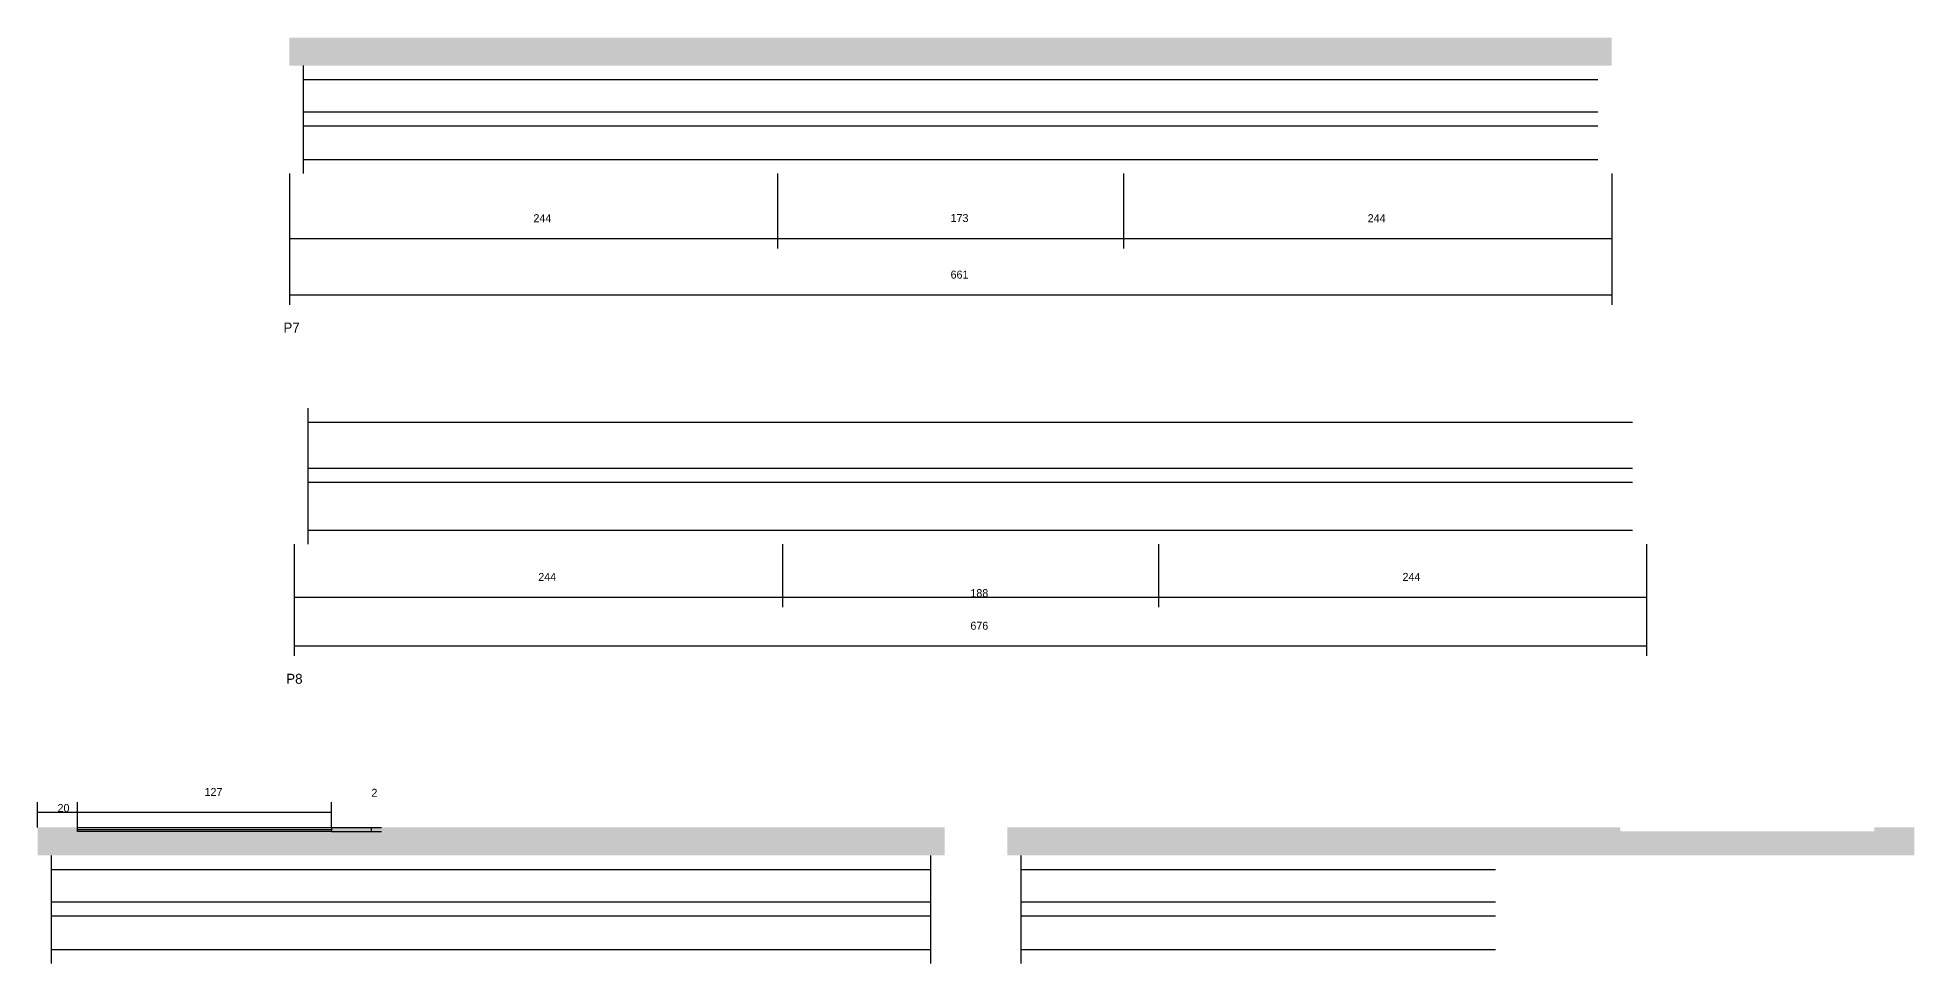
# Model space of a CAD drawing. Header units: metres. Extents: x 2678 to 4595, y -1459 to -860.
# Drawn here: x 3657 to 4595, y -1328 to -865 of the extents above; entities that cross this region are included whole.
import ezdxf

# ---------------------------------------------------------------- set-up
doc = ezdxf.new("R2010")
doc.units = ezdxf.units.M
for name, color, linetype in [('COTA', 241, 'Continuous'), ('NOMENCLATURA', 7, 'Continuous'), ('Painéis', 200, 'Continuous'), ('SARR_2.2x7', 40, 'Continuous'), ('SARR_EDITAR', 141, 'Continuous')]:
    doc.layers.add(name, color=color, linetype=linetype)

msp = doc.modelspace()

# ---------------------------------------------------------------- hatches: boundary and pattern name
at = {"layer": 'COTA'}
h = msp.add_hatch(dxfattribs=at)
h.set_pattern_fill('AR-CONC', scale=0.03)
h.paths.add_polyline_path([(4443.6, -879.3), (4443.6, -865.3), (4443.6, -865.3), (3782.6, -865.3), (3782.6, -865.3), (3782.6, -879.3), (3782.6, -879.3), (4443.6, -879.3)])
h = msp.add_hatch(dxfattribs=at)
h.set_pattern_fill('AR-CONC', scale=0.03)
h.paths.add_polyline_path([(4110.2, -1274.1), (4110.2, -1260.1), (4110.2, -1260.1), (3803.7, -1260.1), (3803.7, -1260.1), (3803.7, -1262.1), (3803.7, -1262.1), (3676.7, -1262.1), (3676.7, -1262.1), (3676.7, -1260.1), (3676.7, -1260.1), (3656.7, -1260.1), (3656.7, -1260.1), (3656.7, -1274.1), (3656.7, -1274.1), (4110.2, -1274.1)])
h = msp.add_hatch(dxfattribs=at)
h.set_pattern_fill('AR-CONC', scale=0.03)
h.paths.add_polyline_path([(4141.4, -1260.1), (4141.4, -1274.1), (4141.4, -1274.1), (4594.9, -1274.1), (4594.9, -1274.1), (4594.9, -1260.1), (4594.9, -1260.1), (4574.9, -1260.1), (4574.9, -1260.1), (4574.9, -1262.1), (4574.9, -1262.1), (4447.9, -1262.1), (4447.9, -1262.1), (4447.9, -1260.1), (4447.9, -1260.1), (4141.4, -1260.1)])

# ---------------------------------------------------------------- linework, layer by layer
for p, q in [((3782.6, -933.3), (3782.6, -970.7)), ((3782.6, -933.3), (3782.6, -998.9)), ((4026.6, -933.3), (4026.6, -970.7)), ((4026.6, -933.3), (4026.6, -970.7)), ((4199.6, -933.3), (4199.6, -970.7)), ((4199.6, -933.3), (4199.6, -970.7)), ((4443.6, -933.3), (4443.6, -998.9)), ((4443.6, -933.3), (4443.6, -970.7)), ((3782.6, -965.7), (4026.6, -965.7)), ((4026.6, -965.7), (4199.6, -965.7)), ((4199.6, -965.7), (4443.6, -965.7)), ((3782.6, -993.9), (4443.6, -993.9)), ((3785, -1118.5), (3785, -1150)), ((3785, -1118.5), (3785, -1174.4)), ((4029, -1118.5), (4029, -1150)), ((4029, -1118.5), (4029, -1150)), ((4217, -1118.5), (4217, -1150)), ((4217, -1118.5), (4217, -1150)), ((4461, -1118.5), (4461, -1174.4)), ((4461, -1118.5), (4461, -1150)), ((3785, -1145), (4029, -1145)), ((4029, -1145), (4217, -1145)), ((4217, -1145), (4461, -1145)), ((3785, -1169.4), (4461, -1169.4)), ((3656.7, -1260.1), (3656.7, -1247.4)), ((3676.7, -1260.1), (3676.7, -1247.4)), ((3676.7, -1260.1), (3676.7, -1247.4)), ((3803.7, -1260.1), (3803.7, -1247.4)), ((3656.7, -1252.4), (3676.7, -1252.4)), ((3676.7, -1252.4), (3803.7, -1252.4)), ((3803.7, -1260.1), (3828.6, -1260.1)), ((3803.7, -1262.1), (3828.6, -1262.1)), ((3823.6, -1262.1), (3823.6, -1260.1))]:
    msp.add_line(p, q, dxfattribs=at)
at = {"layer": 'Painéis'}
msp.add_lwpolyline([(3676.7, -1260.1), (3803.7, -1260.1), (3803.7, -1262.1), (3676.7, -1262.1)], close=True, dxfattribs=at)
at = {"layer": 'SARR_2.2x7'}
for p, q in [((3789.6, -933.3), (3789.6, -879.3)), ((3789.6, -886.3), (4026.6, -886.3)), ((4026.6, -886.3), (4199.6, -886.3)), ((4199.6, -886.3), (4436.6, -886.3)), ((3789.6, -902.5), (4026.6, -902.5)), ((3789.6, -909.5), (4026.6, -909.5)), ((4026.6, -902.5), (4199.6, -902.5)), ((4026.6, -909.5), (4199.6, -909.5)), ((4199.6, -902.5), (4436.6, -902.5)), ((4199.6, -909.5), (4436.6, -909.5)), ((3789.6, -926.3), (4026.6, -926.3)), ((4026.6, -926.3), (4199.6, -926.3)), ((4199.6, -926.3), (4436.6, -926.3)), ((3792, -1118.5), (3792, -1050.5)), ((3792, -1057.5), (4029, -1057.5)), ((4029, -1057.5), (4217, -1057.5)), ((4217, -1057.5), (4454, -1057.5)), ((3792, -1080.6), (4029, -1080.6)), ((3792, -1087.6), (4029, -1087.6)), ((4029, -1080.6), (4217, -1080.6)), ((4029, -1087.6), (4217, -1087.6)), ((4217, -1080.6), (4454, -1080.6)), ((4217, -1087.6), (4454, -1087.6)), ((3792, -1111.5), (4029, -1111.5)), ((4029, -1111.5), (4217, -1111.5)), ((4217, -1111.5), (4454, -1111.5)), ((3663.7, -1328.1), (3663.7, -1274.1)), ((4103.2, -1328.1), (4103.2, -1274.1)), ((4148.4, -1328.1), (4148.4, -1274.1)), ((3663.7, -1281.1), (3900.7, -1281.1)), ((3900.7, -1281.1), (4103.2, -1281.1)), ((4148.4, -1281.1), (4385.4, -1281.1)), ((3663.7, -1297.3), (3900.7, -1297.3)), ((3900.7, -1297.3), (4103.2, -1297.3)), ((4148.4, -1297.3), (4385.4, -1297.3)), ((3663.7, -1304.3), (3900.7, -1304.3)), ((3900.7, -1304.3), (4103.2, -1304.3)), ((4148.4, -1304.3), (4385.4, -1304.3)), ((3663.7, -1321.1), (3900.7, -1321.1)), ((3900.7, -1321.1), (4103.2, -1321.1)), ((4148.4, -1321.1), (4385.4, -1321.1))]:
    msp.add_line(p, q, dxfattribs=at)
at = {"layer": 'SARR_EDITAR'}
msp.add_line((3676.7, -1261.1), (3803.7, -1261.1), dxfattribs=at)

# ---------------------------------------------------------------- texts
at = {"layer": 'COTA'}
for s, p in [('244', (3904.6, -957.6)), ('173', (4113.1, -957.5)), ('244', (4321.6, -957.6)), ('661', (4113.1, -985.8)), ('244', (3907, -1136.9)), ('244', (4339, -1136.9)), ('188', (4123, -1145)), ('676', (4123, -1161.3)), ('127', (3740.2, -1244.4)), ('2', (3823.6, -1244.8)), ('20', (3666.7, -1252.4))]:
    msp.add_text(s, height=4, dxfattribs=at).set_placement(p)
at = {"layer": 'NOMENCLATURA'}
for s, p in [('P7', (3779.6, -1012.8)), ('P8', (3781, -1188.3))]:
    msp.add_text(s, height=5, dxfattribs=at).set_placement(p)

doc.saveas('drawing.dxf')
